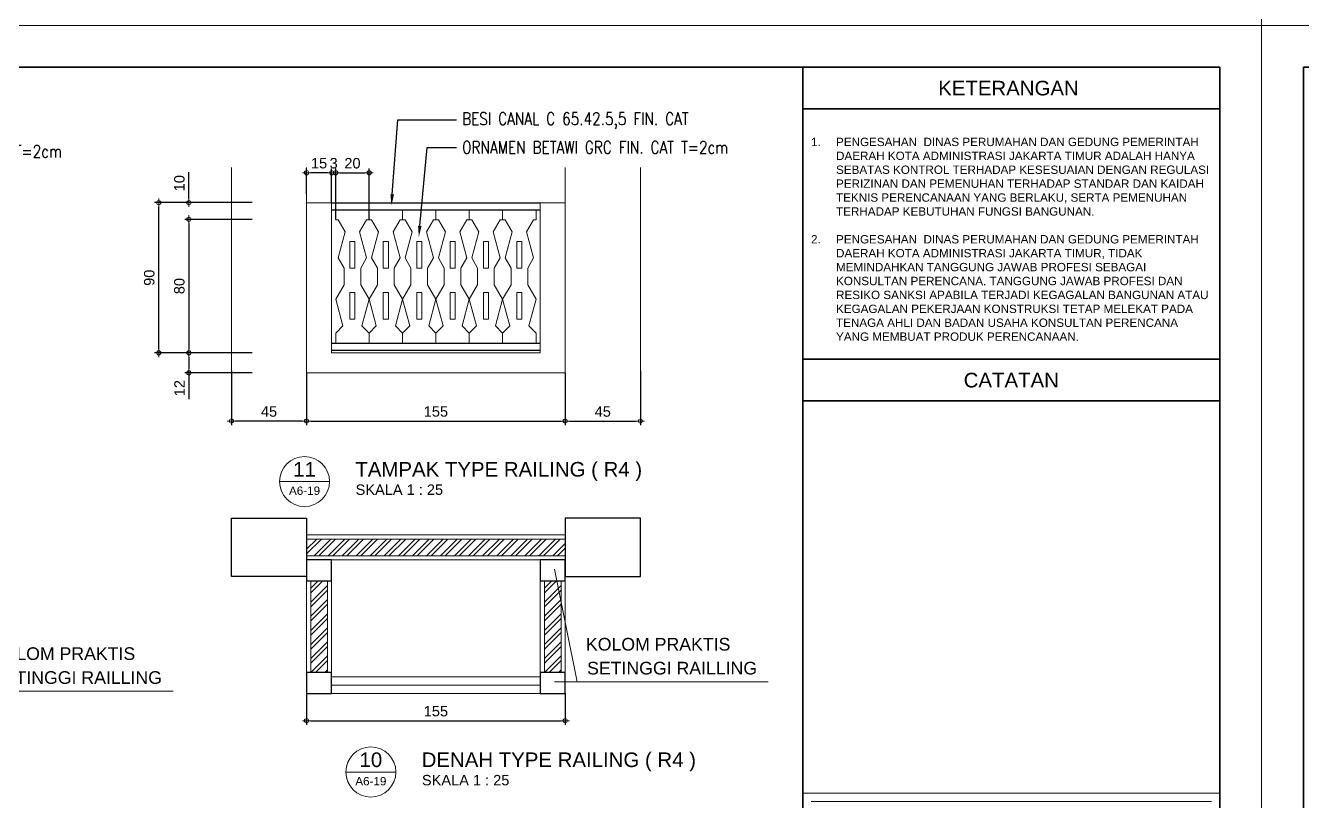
# Model space of a CAD drawing. Header units: millimetres. Extents: x -11 to 1625, y -267 to 180.
# Drawn here: x 965.59 to 996.19, y -230.6 to -212 of the extents above; entities that cross this region are included whole.
import ezdxf
from ezdxf import colors
from ezdxf.entities.mleader import LeaderData, LeaderLine
from ezdxf.enums import TextEntityAlignment as Align
from ezdxf.math import Vec2, Vec3

# ---------------------------------------------------------------- set-up
doc = ezdxf.new("R2010")
doc.units = ezdxf.units.MM
for name, color, linetype, lineweight in [('ars', 11, 'Continuous', 5), ('ARS DIN', 31, 'Continuous', 5), ('dinding', 5, 'Continuous', 15), ('GRS KOP', 1, 'Continuous', 35), ('KOLOM', 1, 'Continuous', 30), ('kop', 7, 'Continuous', 20), ('lan', 7, 'Continuous', 15), ('not', 7, 'Continuous', 20), ('PARTISI', 190, 'Continuous', 9), ('tem', 5, 'Continuous', 20), ('TEXT KETERANGAN', 7, 'Continuous', 9), ('u', 6, 'Continuous', 20)]:
    doc.layers.add(name, color=color, linetype=linetype, lineweight=lineweight)
doc.layers.add('BESI', color=10, linetype='Continuous')
doc.styles.add('ATTR', font='romans.shx', dxfattribs={"width": 0.8, "height": 1.735066})
doc.styles.add('BARU', font='complex.shx')
doc.styles.get("Standard").update_dxf_attribs({"font": 'ARIALUNI.TTF'})
doc.dimstyles.new('SK-25', dxfattribs={"dimtxt": 0.25, "dimasz": 0.1, "dimexe": 0.1, "dimexo": 0, "dimgap": 0.1, "dimtad": 1, "dimdec": 0, "dimlfac": 25, "dimzin": 12, "dimdsep": 46, "dimtxsty": 'Standard', "dimblk": 'BULAT', "dimcen": 0.1, "dimclrd": 256, "dimadec": 0, "dimazin": 3, "dimtfac": 1, "dimtdec": 0, "dimtofl": 0, "dimtmove": 0, "dimatfit": 3, "dimldrblk": 'BULAT', "dimfxl": 0, "dimtolj": 1, "dimtzin": 0, "dimarcsym": 0})

# ---------------------------------------------------------------- blocks, each defined once
blk = doc.blocks.new('kop')
at = {"layer": 'GRS KOP'}
for p, q in [((73, 1), (73, 54)), ((83, 1), (83, 54)), ((73, 53), (83, 53)), ((73, 47), (83, 47)), ((73, 46), (83, 46))]:
    blk.add_line(p, q, dxfattribs=at)
blk.add_lwpolyline([(1, 54), (83, 54), (83, 1), (1, 1)], close=True, dxfattribs=at)
at = {"layer": 'kop', "color": 7}
for p, q in [((84, 55), (0, 55)), ((0, 55), (0, 0)), ((84, 55), (84, 0)), ((84, 55), (84, 0)), ((0, 0), (84, 0))]:
    blk.add_line(p, q, dxfattribs=at)
at = {"layer": 'kop'}
for p, q in [((83, 36.6), (73, 36.6)), ((82.8, 36.4), (73.2, 36.4))]:
    blk.add_line(p, q, dxfattribs=at)
for s, p in [('KETERANGAN ', (78, 53.5)), ('CATATAN', (78, 46.5))]:
    blk.add_text(s, height=0.35, dxfattribs=at).set_placement(p, align=Align.MIDDLE)
at = {"layer": 'kop', "insert": (73.2, 49.875), "char_height": 0.2, "width": 9.6, "attachment_point": 4}
blk.add_mtext('\\pi-0.6,l0.6,t0.6;1.^IPENGESAHAN  DINAS PERUMAHAN DAN GEDUNG PEMERINTAH DAERAH KOTA ADMINISTRASI JAKARTA TIMUR ADALAH HANYA SEBATAS KONTROL TERHADAP KESESUAIAN DENGAN REGULASI PERIZINAN DAN PEMENUHAN TERHADAP STANDAR DAN KAIDAH TEKNIS PERENCANAAN YANG BERLAKU, SERTA PEMENUHAN TERHADAP KEBUTUHAN FUNGSI BANGUNAN.\\P\\P2.^IPENGESAHAN  DINAS PERUMAHAN DAN GEDUNG PEMERINTAH DAERAH KOTA ADMINISTRASI JAKARTA TIMUR, TIDAK MEMINDAHKAN TANGGUNG JAWAB PROFESI SEBAGAI KONSULTAN PERENCANA. TANGGUNG JAWAB PROFESI DAN RESIKO SANKSI APABILA TERJADI KEGAGALAN BANGUNAN ATAU KEGAGALAN PEKERJAAN KONSTRUKSI TETAP MELEKAT PADA TENAGA AHLI DAN BADAN USAHA KONSULTAN PERENCANA YANG MEMBUAT PRODUK PERENCANAAN.', dxfattribs=at)
at = {"layer": 'kop', "style": 'BARU', "flags": 4}
for p, height in [((73.8, 5.4), 0.35), ((80.303, 5.382), 0.25), ((73.8, 4.9), 0.35), ((80.303, 4.882), 0.25), ((73.8, 4.4), 0.35), ((80.303, 4.382), 0.25)]:
    blk.add_attdef('-', p, '', height=height, dxfattribs=at)
at = {"layer": 'kop', "flags": 4}
for tag, p in [('AR-00', (78.057, 2.648)), ('00', (81.238, 2.647))]:
    blk.add_attdef(tag, text='', height=0.35, dxfattribs=at).set_placement(p, align=Align.MIDDLE)
blk = doc.blocks.new('BULAT')
for p, q in [((-1, 0), (1, 0)), ((0, -1), (0, 1))]:
    blk.add_line(p, q)
blk.add_circle((0, 0), 0.5)
blk = doc.blocks.new('*D3090')
at = {"layer": 'Defpoints', "color": 0, "ltscale": 0.15}
for p in [(972.324, -215.53), (972.324, -216.046), (972.924, -216.046)]:
    blk.add_point(p, dxfattribs=at)
at = {"layer": 'u', "color": 0, "lineweight": -2, "ltscale": 0.15}
for p, q in [((972.324, -216.046), (972.324, -215.43)), ((972.924, -216.046), (972.924, -215.43))]:
    blk.add_line(p, q, dxfattribs=at)
at = {"layer": 'u', "lineweight": -2, "ltscale": 0.15}
blk.add_line((972.824, -215.53), (972.424, -215.53), dxfattribs=at)
at = {"layer": 'u', "lineweight": -2, "ltscale": 0.15, "xscale": 0.1, "yscale": 0.1, "zscale": 0.1, "rotation": 180}
blk.add_blockref('BULAT', (972.324, -215.53), dxfattribs=at)
at = {"layer": 'u', "lineweight": -2, "ltscale": 0.15, "xscale": 0.1, "yscale": 0.1, "zscale": 0.1}
blk.add_blockref('BULAT', (972.924, -215.53), dxfattribs=at)
at = {"layer": 'u', "color": 0, "ltscale": 0.15, "insert": (972.624, -215.302), "char_height": 0.25, "attachment_point": 5}
blk.add_mtext('\\A1;15', dxfattribs=at)
blk = doc.blocks.new('*D3091')
at = {"layer": 'Defpoints', "color": 0, "ltscale": 0.15}
for p in [(973.824, -215.53), (973.024, -216.646), (973.824, -216.646)]:
    blk.add_point(p, dxfattribs=at)
at = {"layer": 'u', "color": 0, "lineweight": -2, "ltscale": 0.15}
for p, q in [((973.024, -216.646), (973.024, -215.43)), ((973.824, -216.646), (973.824, -215.43))]:
    blk.add_line(p, q, dxfattribs=at)
at = {"layer": 'u', "lineweight": -2, "ltscale": 0.15}
blk.add_line((973.124, -215.53), (973.724, -215.53), dxfattribs=at)
at = {"layer": 'u', "lineweight": -2, "ltscale": 0.15, "xscale": 0.1, "yscale": 0.1, "zscale": 0.1, "rotation": 180}
blk.add_blockref('BULAT', (973.024, -215.53), dxfattribs=at)
at = {"layer": 'u', "lineweight": -2, "ltscale": 0.15, "xscale": 0.1, "yscale": 0.1, "zscale": 0.1}
blk.add_blockref('BULAT', (973.824, -215.53), dxfattribs=at)
at = {"layer": 'u', "color": 0, "ltscale": 0.15, "insert": (973.424, -215.302), "char_height": 0.25, "attachment_point": 5}
blk.add_mtext('\\A1;20', dxfattribs=at)
blk = doc.blocks.new('*D3092')
at = {"layer": 'Defpoints', "color": 0, "ltscale": 0.15}
for p in [(971.024, -216.646), (969.504, -219.846), (971.024, -219.846)]:
    blk.add_point(p, dxfattribs=at)
at = {"layer": 'u', "color": 0, "lineweight": -2, "ltscale": 0.15}
for p, q in [((971.024, -216.646), (969.404, -216.646)), ((971.024, -219.846), (969.404, -219.846))]:
    blk.add_line(p, q, dxfattribs=at)
at = {"layer": 'u', "lineweight": -2, "ltscale": 0.15}
blk.add_line((969.504, -216.746), (969.504, -219.746), dxfattribs=at)
at = {"layer": 'u', "lineweight": -2, "ltscale": 0.15, "xscale": 0.1, "yscale": 0.1, "zscale": 0.1}
for p, rotation in [((969.504, -216.646), 90), ((969.504, -219.846), 270)]:
    blk.add_blockref('BULAT', p, dxfattribs=dict(at, rotation=rotation))
at = {"layer": 'u', "color": 0, "ltscale": 0.15, "insert": (969.276, -218.246), "char_height": 0.25, "attachment_point": 5, "rotation": 90}
blk.add_mtext('\\A1;80', dxfattribs=at)
blk = doc.blocks.new('*D3093')
at = {"layer": 'Defpoints', "color": 0, "ltscale": 0.15}
for p in [(971.024, -219.846), (969.504, -220.326), (971.024, -220.326)]:
    blk.add_point(p, dxfattribs=at)
at = {"layer": 'u', "color": 0, "lineweight": -2, "ltscale": 0.15}
for p, q in [((971.024, -219.846), (969.404, -219.846)), ((971.024, -220.326), (969.404, -220.326))]:
    blk.add_line(p, q, dxfattribs=at)
at = {"layer": 'u', "lineweight": -2, "ltscale": 0.15}
for p, q in [((969.504, -219.946), (969.504, -220.226)), ((969.504, -220.326), (969.504, -220.958))]:
    blk.add_line(p, q, dxfattribs=at)
at = {"layer": 'u', "lineweight": -2, "ltscale": 0.15, "xscale": 0.1, "yscale": 0.1, "zscale": 0.1}
for p, rotation in [((969.504, -219.846), 90), ((969.504, -220.326), 270)]:
    blk.add_blockref('BULAT', p, dxfattribs=dict(at, rotation=rotation))
at = {"layer": 'u', "color": 0, "ltscale": 0.15, "insert": (969.278, -220.692), "char_height": 0.25, "attachment_point": 5, "rotation": 90}
blk.add_mtext('\\A1;12', dxfattribs=at)
blk = doc.blocks.new('*D3094')
at = {"layer": 'Defpoints', "color": 0, "ltscale": 0.15}
for p in [(969.504, -216.246), (971.024, -216.246), (971.024, -216.646)]:
    blk.add_point(p, dxfattribs=at)
at = {"layer": 'u', "lineweight": -2, "ltscale": 0.15}
for p, q in [((969.504, -216.146), (969.504, -215.512)), ((969.504, -216.746), (969.504, -216.846))]:
    blk.add_line(p, q, dxfattribs=at)
at = {"layer": 'u', "color": 0, "lineweight": -2, "ltscale": 0.15}
for p, q in [((971.024, -216.246), (969.404, -216.246)), ((971.024, -216.646), (969.404, -216.646))]:
    blk.add_line(p, q, dxfattribs=at)
at = {"layer": 'u', "lineweight": -2, "ltscale": 0.15, "xscale": 0.1, "yscale": 0.1, "zscale": 0.1}
for p, rotation in [((969.504, -216.246), 270), ((969.504, -216.646), 90)]:
    blk.add_blockref('BULAT', p, dxfattribs=dict(at, rotation=rotation))
at = {"layer": 'u', "color": 0, "ltscale": 0.15, "insert": (969.276, -215.779), "char_height": 0.25, "attachment_point": 5, "rotation": 90}
blk.add_mtext('\\A1;10', dxfattribs=at)
blk = doc.blocks.new('*D3095')
at = {"layer": 'Defpoints', "color": 0, "ltscale": 0.15}
for p in [(968.782, -216.246), (971.024, -216.246), (971.024, -219.846)]:
    blk.add_point(p, dxfattribs=at)
at = {"layer": 'u', "color": 0, "lineweight": -2, "ltscale": 0.15}
for p, q in [((971.024, -216.246), (968.682, -216.246)), ((971.024, -219.846), (968.682, -219.846))]:
    blk.add_line(p, q, dxfattribs=at)
at = {"layer": 'u', "lineweight": -2, "ltscale": 0.15}
blk.add_line((968.782, -219.746), (968.782, -216.346), dxfattribs=at)
at = {"layer": 'u', "lineweight": -2, "ltscale": 0.15, "xscale": 0.1, "yscale": 0.1, "zscale": 0.1}
for p, rotation in [((968.782, -216.246), 90), ((968.782, -219.846), 270)]:
    blk.add_blockref('BULAT', p, dxfattribs=dict(at, rotation=rotation))
at = {"layer": 'u', "color": 0, "ltscale": 0.15, "insert": (968.554, -218.046), "char_height": 0.25, "attachment_point": 5, "rotation": 90}
blk.add_mtext('\\A1;90', dxfattribs=at)
blk = doc.blocks.new('*D3096')
at = {"layer": 'Defpoints', "color": 0, "ltscale": 0.15}
for p in [(972.324, -220.326), (978.524, -220.326), (978.524, -221.481)]:
    blk.add_point(p, dxfattribs=at)
at = {"layer": 'u', "color": 0, "lineweight": -2, "ltscale": 0.15}
for p, q in [((972.324, -220.326), (972.324, -221.581)), ((978.524, -220.326), (978.524, -221.581))]:
    blk.add_line(p, q, dxfattribs=at)
at = {"layer": 'u', "lineweight": -2, "ltscale": 0.15}
blk.add_line((972.424, -221.481), (978.424, -221.481), dxfattribs=at)
at = {"layer": 'u', "lineweight": -2, "ltscale": 0.15, "xscale": 0.1, "yscale": 0.1, "zscale": 0.1, "rotation": 180}
blk.add_blockref('BULAT', (972.324, -221.481), dxfattribs=at)
at = {"layer": 'u', "lineweight": -2, "ltscale": 0.15, "xscale": 0.1, "yscale": 0.1, "zscale": 0.1}
blk.add_blockref('BULAT', (978.524, -221.481), dxfattribs=at)
at = {"layer": 'u', "color": 0, "ltscale": 0.15, "insert": (975.424, -221.253), "char_height": 0.25, "attachment_point": 5}
blk.add_mtext('\\A1;155', dxfattribs=at)
blk = doc.blocks.new('*D3105')
at = {"layer": 'Defpoints', "color": 0, "ltscale": 0.15}
for p in [(972.924, -215.53), (972.924, -216.246), (973.024, -216.246)]:
    blk.add_point(p, dxfattribs=at)
at = {"layer": 'u', "color": 0, "lineweight": -2, "ltscale": 0.15}
for p, q in [((972.924, -216.246), (972.924, -215.43)), ((973.024, -216.246), (973.024, -215.43))]:
    blk.add_line(p, q, dxfattribs=at)
at = {"layer": 'u', "lineweight": -2, "ltscale": 0.15}
for p, q in [((972.824, -215.53), (972.724, -215.53)), ((973.124, -215.53), (973.224, -215.53))]:
    blk.add_line(p, q, dxfattribs=at)
at = {"layer": 'u', "lineweight": -2, "ltscale": 0.15, "xscale": 0.1, "yscale": 0.1, "zscale": 0.1}
blk.add_blockref('BULAT', (972.924, -215.53), dxfattribs=at)
at = {"layer": 'u', "lineweight": -2, "ltscale": 0.15, "xscale": 0.1, "yscale": 0.1, "zscale": 0.1, "rotation": 180}
blk.add_blockref('BULAT', (973.024, -215.53), dxfattribs=at)
at = {"layer": 'u', "color": 0, "ltscale": 0.15, "insert": (972.974, -215.302), "char_height": 0.25, "attachment_point": 5}
blk.add_mtext('\\A1;3', dxfattribs=at)
blk = doc.blocks.new('Ndtpd')
blk.add_line((0.747, 0), (-0.747, 0))
blk.add_circle((0, 0), 0.747)
at = {"flags": 4}
for tag, height, p in [('NO', 0.5, (0, 0.148)), ('NOLBR', 0.3, (0, -0.398))]:
    blk.add_attdef(tag, text='', height=height, dxfattribs=at).set_placement(p, align=Align.CENTER)
for tag, p, height in [('NDTPD', (1.516, 0.148), 0.5), ('SKALA', (1.523, -0.398), 0.3)]:
    blk.add_attdef(tag, p, '', height=height, dxfattribs=at)
blk = doc.blocks.new('*D3151')
at = {"layer": 'Defpoints', "color": 0, "ltscale": 0.15}
for p in [(978.524, -220.326), (980.324, -220.281), (980.324, -221.481)]:
    blk.add_point(p, dxfattribs=at)
at = {"layer": 'u', "color": 0, "lineweight": -2, "ltscale": 0.15}
for p, q in [((978.524, -220.326), (978.524, -221.581)), ((980.324, -220.281), (980.324, -221.581))]:
    blk.add_line(p, q, dxfattribs=at)
at = {"layer": 'u', "lineweight": -2, "ltscale": 0.15}
blk.add_line((978.624, -221.481), (980.224, -221.481), dxfattribs=at)
at = {"layer": 'u', "lineweight": -2, "ltscale": 0.15, "xscale": 0.1, "yscale": 0.1, "zscale": 0.1, "rotation": 180}
blk.add_blockref('BULAT', (978.524, -221.481), dxfattribs=at)
at = {"layer": 'u', "lineweight": -2, "ltscale": 0.15, "xscale": 0.1, "yscale": 0.1, "zscale": 0.1}
blk.add_blockref('BULAT', (980.324, -221.481), dxfattribs=at)
at = {"layer": 'u', "color": 0, "ltscale": 0.15, "insert": (979.424, -221.254), "char_height": 0.25, "attachment_point": 5}
blk.add_mtext('\\A1;45', dxfattribs=at)
blk = doc.blocks.new('*D3152')
at = {"layer": 'Defpoints', "color": 0, "ltscale": 0.15}
for p in [(970.524, -220.281), (972.324, -220.326), (970.524, -221.481)]:
    blk.add_point(p, dxfattribs=at)
at = {"layer": 'u', "color": 0, "lineweight": -2, "ltscale": 0.15}
for p, q in [((970.524, -220.281), (970.524, -221.581)), ((972.324, -220.326), (972.324, -221.581))]:
    blk.add_line(p, q, dxfattribs=at)
at = {"layer": 'u', "lineweight": -2, "ltscale": 0.15}
blk.add_line((972.224, -221.481), (970.624, -221.481), dxfattribs=at)
at = {"layer": 'u', "lineweight": -2, "ltscale": 0.15, "xscale": 0.1, "yscale": 0.1, "zscale": 0.1, "rotation": 180}
blk.add_blockref('BULAT', (970.524, -221.481), dxfattribs=at)
at = {"layer": 'u', "lineweight": -2, "ltscale": 0.15, "xscale": 0.1, "yscale": 0.1, "zscale": 0.1}
blk.add_blockref('BULAT', (972.324, -221.481), dxfattribs=at)
at = {"layer": 'u', "color": 0, "ltscale": 0.15, "insert": (971.424, -221.254), "char_height": 0.25, "attachment_point": 5}
blk.add_mtext('\\A1;45', dxfattribs=at)
blk = doc.blocks.new('*D3167')
at = {"layer": 'Defpoints', "color": 0, "ltscale": 0.15}
for p in [(972.324, -228.009), (978.524, -228.009), (978.524, -228.664)]:
    blk.add_point(p, dxfattribs=at)
at = {"layer": 'u', "color": 0, "lineweight": -2, "ltscale": 0.15}
for p, q in [((972.324, -228.009), (972.324, -228.764)), ((978.524, -228.009), (978.524, -228.764))]:
    blk.add_line(p, q, dxfattribs=at)
at = {"layer": 'u', "lineweight": -2, "ltscale": 0.15}
blk.add_line((972.424, -228.664), (978.424, -228.664), dxfattribs=at)
at = {"layer": 'u', "lineweight": -2, "ltscale": 0.15, "xscale": 0.1, "yscale": 0.1, "zscale": 0.1, "rotation": 180}
blk.add_blockref('BULAT', (972.324, -228.664), dxfattribs=at)
at = {"layer": 'u', "lineweight": -2, "ltscale": 0.15, "xscale": 0.1, "yscale": 0.1, "zscale": 0.1}
blk.add_blockref('BULAT', (978.524, -228.664), dxfattribs=at)
at = {"layer": 'u', "color": 0, "ltscale": 0.15, "insert": (975.424, -228.437), "char_height": 0.25, "attachment_point": 5}
blk.add_mtext('\\A1;155', dxfattribs=at)

msp = doc.modelspace()

# ---------------------------------------------------------------- hatches: boundary and pattern name
at = {"layer": 'ars'}
h = msp.add_hatch(dxfattribs=at)
h.set_pattern_fill('ANSI32', color=256, scale=0.025, style=0)
h.set_pattern_definition([(225, (974.92386, -224.30861), (-0.16838, 0.16838), []), (225, (974.92386, -224.42087), (-0.16838, 0.16838), [])])
h.paths.add_polyline_path([(978.5238553, -224.7086135), (978.5238553, -224.3086135), (972.3238553, -224.3086135), (972.3238553, -224.7086135)])
h = msp.add_hatch(dxfattribs=at)
h.set_pattern_fill('ANSI32', color=256, scale=0.025, style=0)
h.set_pattern_definition([(45, (972.42386, -227.50861), (-0.16838, 0.16838), []), (45, (972.5361, -227.50861), (-0.16838, 0.16838), [])])
h.paths.add_polyline_path([(972.8238553, -225.3086135), (972.4238553, -225.3086135), (972.4238553, -227.5086135), (972.8238553, -227.5086135)])
h = msp.add_hatch(dxfattribs=at)
h.set_pattern_fill('ANSI32', color=256, scale=0.025, style=0)
h.set_pattern_definition([(45, (978.02386, -227.50861), (-0.16838, 0.16838), []), (45, (978.1361, -227.50861), (-0.16838, 0.16838), [])])
h.paths.add_polyline_path([(978.4238553, -225.3086135), (978.0238553, -225.3086135), (978.0238553, -227.5086135), (978.4238553, -227.5086135)])

# ---------------------------------------------------------------- linework, layer by layer
for points in [[(973.8238553, -216.41408), (973.0238553, -216.41408), (973.0238553, -216.65408), (973.0838553, -216.65408), (973.2517718, -216.9449199), (973.0838553, -217.5715928), (973.2238553, -217.81408), (973.2238553, -218.21408), (973.0238553, -218.5604901), (973.195787, -219.2021482), (973.0238553, -219.37408), (973.0238553, -219.61408), (973.8238553, -219.61408), (973.8238553, -219.37408), (973.6519235, -219.2021482), (973.8238553, -218.5604901), (973.6238553, -218.21408), (973.6238553, -217.81408), (973.7638553, -217.5715928), (973.5959387, -216.9449199), (973.7638553, -216.65408), (973.8238553, -216.65408)], [(974.6238553, -216.41408), (973.8238553, -216.41408), (973.8238553, -216.65408), (973.8838553, -216.65408), (974.0517718, -216.9449199), (973.8838553, -217.5715928), (974.0238553, -217.81408), (974.0238553, -218.21408), (973.8238553, -218.5604901), (973.995787, -219.2021482), (973.8238553, -219.37408), (973.8238553, -219.61408), (974.6238553, -219.61408), (974.6238553, -219.37408), (974.4519235, -219.2021482), (974.6238553, -218.5604901), (974.4238553, -218.21408), (974.4238553, -217.81408), (974.5638553, -217.5715928), (974.3959387, -216.9449199), (974.5638553, -216.65408), (974.6238553, -216.65408)], [(975.4238553, -216.41408), (974.6238553, -216.41408), (974.6238553, -216.65408), (974.6838553, -216.65408), (974.8517718, -216.9449199), (974.6838553, -217.5715928), (974.8238553, -217.81408), (974.8238553, -218.21408), (974.6238553, -218.5604901), (974.795787, -219.2021482), (974.6238553, -219.37408), (974.6238553, -219.61408), (975.4238553, -219.61408), (975.4238553, -219.37408), (975.2519235, -219.2021482), (975.4238553, -218.5604901), (975.2238553, -218.21408), (975.2238553, -217.81408), (975.3638553, -217.5715928), (975.1959387, -216.9449199), (975.3638553, -216.65408), (975.4238553, -216.65408)], [(976.2238553, -216.41408), (975.4238553, -216.41408), (975.4238553, -216.65408), (975.4838553, -216.65408), (975.6517718, -216.9449199), (975.4838553, -217.5715928), (975.6238553, -217.81408), (975.6238553, -218.21408), (975.4238553, -218.5604901), (975.595787, -219.2021482), (975.4238553, -219.37408), (975.4238553, -219.61408), (976.2238553, -219.61408), (976.2238553, -219.37408), (976.0519235, -219.2021482), (976.2238553, -218.5604901), (976.0238553, -218.21408), (976.0238553, -217.81408), (976.1638553, -217.5715928), (975.9959387, -216.9449199), (976.1638553, -216.65408), (976.2238553, -216.65408)], [(977.0238553, -216.41408), (976.2238553, -216.41408), (976.2238553, -216.65408), (976.2838553, -216.65408), (976.4517718, -216.9449199), (976.2838553, -217.5715928), (976.4238553, -217.81408), (976.4238553, -218.21408), (976.2238553, -218.5604901), (976.395787, -219.2021482), (976.2238553, -219.37408), (976.2238553, -219.61408), (977.0238553, -219.61408), (977.0238553, -219.37408), (976.8519235, -219.2021482), (977.0238553, -218.5604901), (976.8238553, -218.21408), (976.8238553, -217.81408), (976.9638553, -217.5715928), (976.7959387, -216.9449199), (976.9638553, -216.65408), (977.0238553, -216.65408)], [(977.8238553, -216.41408), (977.0238553, -216.41408), (977.0238553, -216.65408), (977.0838553, -216.65408), (977.2517718, -216.9449199), (977.0838553, -217.5715928), (977.2238553, -217.81408), (977.2238553, -218.21408), (977.0238553, -218.5604901), (977.195787, -219.2021482), (977.0238553, -219.37408), (977.0238553, -219.61408), (977.8238553, -219.61408), (977.8238553, -219.37408), (977.6519235, -219.2021482), (977.8238553, -218.5604901), (977.6238553, -218.21408), (977.6238553, -217.81408), (977.7638553, -217.5715928), (977.5959387, -216.9449199), (977.7638553, -216.65408), (977.8238553, -216.65408)], [(973.3638553, -217.81408), (973.4838553, -217.81408), (973.4838553, -217.17408), (973.3638553, -217.17408)], [(974.1638553, -217.81408), (974.2838553, -217.81408), (974.2838553, -217.17408), (974.1638553, -217.17408)], [(974.9638553, -217.81408), (975.0838553, -217.81408), (975.0838553, -217.17408), (974.9638553, -217.17408)], [(975.7638553, -217.81408), (975.8838553, -217.81408), (975.8838553, -217.17408), (975.7638553, -217.17408)], [(976.5638553, -217.81408), (976.6838553, -217.81408), (976.6838553, -217.17408), (976.5638553, -217.17408)], [(977.3638553, -217.81408), (977.4838553, -217.81408), (977.4838553, -217.17408), (977.3638553, -217.17408)], [(973.3638553, -219.0421482), (973.4838553, -219.0421482), (973.4838553, -218.4021482), (973.3638553, -218.4021482)], [(974.1638553, -219.0421482), (974.2838553, -219.0421482), (974.2838553, -218.4021482), (974.1638553, -218.4021482)], [(974.9638553, -219.0421482), (975.0838553, -219.0421482), (975.0838553, -218.4021482), (974.9638553, -218.4021482)], [(975.7638553, -219.0421482), (975.8838553, -219.0421482), (975.8838553, -218.4021482), (975.7638553, -218.4021482)], [(976.5638553, -219.0421482), (976.6838553, -219.0421482), (976.6838553, -218.4021482), (976.5638553, -218.4021482)], [(977.3638553, -219.0421482), (977.4838553, -219.0421482), (977.4838553, -218.4021482), (977.3638553, -218.4021482)]]:
    msp.add_lwpolyline(points, close=True, dxfattribs=at)
for points in [[(972.9238553, -227.6086135), (977.9238553, -227.6086135)], [(972.9238553, -227.8086135), (977.9238553, -227.8086135)]]:
    msp.add_lwpolyline(points, dxfattribs=at)
at = {"layer": 'ARS DIN'}
for points in [[(972.3238553, -224.3086135), (978.5238553, -224.3086135)], [(978.5238553, -224.7086135), (972.3238553, -224.7086135)]]:
    msp.add_lwpolyline(points, dxfattribs=at)
for points in [[(972.8238553, -225.3086135), (972.4238553, -225.3086135), (972.4238553, -227.5086135), (972.8238553, -227.5086135)], [(978.4238553, -225.3086135), (978.0238553, -225.3086135), (978.0238553, -227.5086135), (978.4238553, -227.5086135)]]:
    msp.add_lwpolyline(points, close=True, dxfattribs=at)
at = {"layer": 'BESI'}
for points in [[(972.9238553, -216.24608), (977.9238553, -216.24608)], [(972.9238553, -216.41408), (977.9238553, -216.41408)], [(972.9238553, -219.61408), (977.9238553, -219.61408)], [(972.9238553, -219.78208), (977.9238553, -219.78208)]]:
    msp.add_lwpolyline(points, dxfattribs=at)
at = {"layer": 'dinding'}
for points in [[(972.3238553, -224.2086135), (978.5238553, -224.2086135)], [(978.5238553, -224.8086135), (972.3238553, -224.8086135)]]:
    msp.add_lwpolyline(points, dxfattribs=at)
for points in [[(972.9238553, -225.3086135), (972.3238553, -225.3086135), (972.3238553, -227.5086135), (972.9238553, -227.5086135)], [(978.5238553, -225.3086135), (977.9238553, -225.3086135), (977.9238553, -227.5086135), (978.5238553, -227.5086135)]]:
    msp.add_lwpolyline(points, close=True, dxfattribs=at)
at = {"layer": 'KOLOM'}
for points in [[(972.3238553, -223.8086135), (972.3238553, -225.2086135), (970.5238553, -225.2086135), (970.5238553, -223.8086135)], [(978.5238553, -223.8086135), (978.5238553, -225.2086135), (980.3238553, -225.2086135), (980.3238553, -223.8086135)], [(972.9238553, -224.8086135), (972.3238553, -224.8086135), (972.3238553, -225.3086135), (972.9238553, -225.3086135)], [(978.5238553, -224.8086135), (977.9238553, -224.8086135), (977.9238553, -225.3086135), (978.5238553, -225.3086135)], [(972.9238553, -227.5086135), (972.3238553, -227.5086135), (972.3238553, -228.0086135), (972.9238553, -228.0086135)], [(978.5238553, -227.5086135), (977.9238553, -227.5086135), (977.9238553, -228.0086135), (978.5238553, -228.0086135)]]:
    msp.add_lwpolyline(points, close=True, dxfattribs=at)
at = {"layer": 'lan'}
msp.add_lwpolyline([(972.3238553, -225.1086135), (972.3238553, -228.0086135), (977.9238553, -228.0086135)], dxfattribs=at)
at = {"layer": 'PARTISI'}
for points in [[(978.2678558, -225.0333314), (978.8118022, -227.7333314)], [(964.004371, -227.9586135), (969.1277422, -227.9586135)], [(978.2678558, -227.7333314), (983.391227, -227.7333314)]]:
    msp.add_lwpolyline(points, dxfattribs=at)
at = {"layer": 'tem'}
for p, q in [((970.5238553, -215.4050822), (970.5238553, -220.32608)), ((972.3238553, -215.4050822), (972.3238553, -220.32608)), ((978.5238553, -215.4050822), (978.5238553, -220.32608)), ((980.3238553, -215.4050822), (980.3238553, -220.32608)), ((972.3238553, -216.24608), (972.9238553, -216.24608)), ((972.9238553, -216.24608), (972.9238553, -219.84608)), ((977.9238553, -216.24608), (978.5238553, -216.24608)), ((977.9238553, -216.24608), (977.9238553, -219.84608)), ((978.5238553, -216.24608), (978.5238553, -220.32608)), ((977.9238553, -219.84608), (972.9238553, -219.84608)), ((978.5238553, -220.32608), (972.3238553, -220.32608))]:
    msp.add_line(p, q, dxfattribs=at)

# ---------------------------------------------------------------- block references
at = {"layer": 'kop'}
for p in [(911.2141622, -212), (911.2141622, -267), (995.2141622, -267)]:
    msp.add_blockref('kop', p, dxfattribs=at)
at = {"layer": 'not'}
ref = msp.add_blockref('Ndtpd', (972.275926, -222.9310191), dxfattribs=dict(at, xscale=0.803212851405533, yscale=0.803212851405533, zscale=0.803212851405533))
ref.add_attrib('NO', '11', dxfattribs={"layer": '0', "height": 0.35, "flags": 4}).set_placement((972.2755988, -222.8124932), align=Align.CENTER)
ref.add_attrib('NDTPD', 'TAMPAK TYPE RAILING ( R4 )', (973.4936106, -222.8124932), dxfattribs={"layer": '0', "height": 0.35, "flags": 4})
ref.add_attrib('NOLBR', 'A6-19', dxfattribs={"layer": '0', "height": 0.2, "flags": 4}).set_placement((972.2755988, -223.250989), align=Align.CENTER)
ref.add_attrib('SKALA', 'SKALA 1 : 25', (973.4994107, -223.250989), dxfattribs={"layer": '0', "height": 0.25, "flags": 4})
ref = msp.add_blockref('Ndtpd', (973.8653159, -229.8937556), dxfattribs=dict(at, xscale=0.803212851405533, yscale=0.803212851405533, zscale=0.803212851405533))
ref.add_attrib('NO', '10', dxfattribs={"layer": '0', "height": 0.35, "flags": 4}).set_placement((973.8649887, -229.7752297), align=Align.CENTER)
ref.add_attrib('NDTPD', 'DENAH TYPE RAILING ( R4 )', (975.0830005, -229.7752297), dxfattribs={"layer": '0', "height": 0.35, "flags": 4})
ref.add_attrib('NOLBR', 'A6-19', dxfattribs={"layer": '0', "height": 0.2, "flags": 4}).set_placement((973.8649887, -230.2137255), align=Align.CENTER)
ref.add_attrib('SKALA', 'SKALA 1 : 25', (975.0888006, -230.2137255), dxfattribs={"layer": '0', "height": 0.25, "flags": 4})

# ---------------------------------------------------------------- texts
for p in [(980.8089993, -226.8308966), (966.5455145, -227.0561786)]:
    msp.add_text('KOLOM PRAKTIS ', height=0.303421573, dxfattribs=at).set_placement(p, align=Align.MIDDLE)
at = {"layer": 'not', "char_height": 0.303421573, "width": 4.230154138, "attachment_point": 1}
for insert in [(979.0474835, -227.2524121), (964.7839987, -227.4776942)]:
    msp.add_mtext('SETINGGI RAILLING', dxfattribs=dict(at, insert=insert))

# ---------------------------------------------------------------- dimensions: what is measured, and where the dimension line sits
at = {"layer": 'u', "ltscale": 0.15}
dim = msp.add_linear_dim(base=(972.3238553, -215.5295099), p1=(972.9238553, -216.04608), p2=(972.3238553, -216.04608), angle=180, dimstyle='SK-25', dxfattribs=at)
dim.commit()
dim.dimension.update_dxf_attribs({"geometry": '*D3090', "text_midpoint": (972.6238553, -215.5295099), "dimtype": 160})
dim = msp.add_linear_dim(base=(972.9238552553, -215.5295099141), p1=(973.0238552553, -216.2460799624), p2=(972.9238552553, -216.2460799624), dimstyle='SK-25', dxfattribs=at)
dim.commit()
dim.dimension.update_dxf_attribs({"geometry": '*D3105', "text_midpoint": (972.9738552553, -215.5295099141), "dimtype": 160})
for base, p1, p2, picture, middle in [((973.8238553, -215.5295099), (973.0238553, -216.64608), (973.8238553, -216.64608), '*D3091', (973.4238553, -215.3017814)), ((978.5238553, -228.664297), (972.3238553, -228.0086135), (978.5238553, -228.0086135), '*D3167', (975.4238553, -228.4365685))]:
    dim = msp.add_linear_dim(base=base, p1=p1, p2=p2, dimstyle='SK-25', dxfattribs=at)
    dim.commit()
    dim.dimension.update_dxf_attribs({"geometry": picture, "text_midpoint": middle})
for base, p1, p2, picture, middle in [((969.5037381, -216.24608), (971.0238553, -216.64608), (971.0238553, -216.24608), '*D3094', (969.2760096, -215.7790438)), ((968.7818547, -216.24608), (971.0238553, -219.84608), (971.0238553, -216.24608), '*D3095', (968.5541262, -218.04608)), ((969.5037381, -219.84608), (971.0238553, -216.64608), (971.0238553, -219.84608), '*D3092', (969.2760096, -218.24608)), ((969.5037381, -220.32608), (971.0238553, -219.84608), (971.0238553, -220.32608), '*D3093', (969.2781413, -220.6920077))]:
    dim = msp.add_linear_dim(base=base, p1=p1, p2=p2, angle=90, dimstyle='SK-25', dxfattribs=at)
    dim.commit()
    dim.dimension.update_dxf_attribs({"geometry": picture, "text_midpoint": middle})
dim = msp.add_linear_dim(base=(970.5238553, -221.4807234), p1=(972.3238553, -220.32608), p2=(970.5238553, -220.2807234), angle=180, dimstyle='SK-25', override={"dimdec": 1}, dxfattribs=at)
dim.commit()
dim.dimension.update_dxf_attribs({"geometry": '*D3152', "text_midpoint": (971.4238553, -221.2535918)})
dim = msp.add_linear_dim(base=(978.5238553, -221.4807234), p1=(972.3238553, -220.32608), p2=(978.5238553, -220.32608), dimstyle='SK-25', override={"dimdec": 1}, dxfattribs=at)
dim.commit()
dim.dimension.update_dxf_attribs({"geometry": '*D3096', "text_midpoint": (975.4238553, -221.4807234), "dimtype": 160})
dim = msp.add_linear_dim(base=(980.3238553, -221.4807234), p1=(978.5238553, -220.32608), p2=(980.3238553, -220.2807234), dimstyle='SK-25', override={"dimdec": 1}, dxfattribs=at)
dim.commit()
dim.dimension.update_dxf_attribs({"geometry": '*D3151', "text_midpoint": (979.4238553, -221.2535918)})

# ---------------------------------------------------------------- leaders
at = {"layer": 'TEXT KETERANGAN'}
ml = msp.add_multileader_mtext('Standard', dxfattribs=at)
ml.set_content('{\\C90;BESI CANAL C 65.42.5,5 FIN. CAT}', color=256, style='ATTR')
ml.set_leader_properties()
ml.build(insert=Vec2(0, 0))
ml.multileader.update_dxf_attribs({"text_left_attachment_type": 2, "text_right_attachment_type": 2, "dogleg_length": 2.367, "arrow_head_size": 0.2637542})
ctx = ml.context
ctx.base_point, ctx.char_height, ctx.arrow_head_size, ctx.landing_gap_size, ctx.plane_origin = Vec3(975.9189804, -214.2613063), 0.3, 0.2637542, 0.1318771, Vec3(978.1268785, -214.3571716)
ctx.left_attachment, ctx.right_attachment = 2, 2
notes = []
notes.append((ctx, [(0, (1, 1, 0), (974.5100654, -214.2613063), (1, 0), 1.408915, [(0, [(974.358153, -216.3103967)], 0, [])])]))
ctx.mtext.insert, ctx.mtext.flow_direction = Vec3(976.0508575, -214.0827349), 5
ml = msp.add_multileader_mtext('Standard', dxfattribs=at)
ml.set_content('{\\C90;ORNAMEN BETAWI GRC FIN. CAT T=2cm}', color=256, style='ATTR')
ml.set_leader_properties()
ml.build(insert=Vec2(0, 0))
ml.multileader.update_dxf_attribs({"text_left_attachment_type": 2, "text_right_attachment_type": 2, "dogleg_length": 2.367, "arrow_head_size": 0.2637542})
ctx = ml.context
ctx.base_point, ctx.char_height, ctx.arrow_head_size, ctx.landing_gap_size, ctx.plane_origin = Vec3(975.9189804, -214.9203441), 0.3, 0.2637542, 0.1318771, Vec3(978.1268785, -215.0162094)
ctx.left_attachment, ctx.right_attachment = 2, 2
notes.append((ctx, [(0, (1, 1, 0), (975.2119978, -214.9203441), (1, 0), 0.7069826, [(0, [(975.0142411, -217.0659459)], 0, [])])]))
ctx.mtext.insert, ctx.mtext.flow_direction = Vec3(976.0508575, -214.7703441), 5
ml = msp.add_multileader_mtext('Standard', dxfattribs=at)
ml.set_content('{\\C90;ORNAMEN BETAWI GRC FIN. CAT T=2cm}', color=256, style='ATTR')
ml.set_leader_properties()
ml.build(insert=Vec2(0, 0))
ml.multileader.update_dxf_attribs({"text_left_attachment_type": 2, "text_right_attachment_type": 2, "dogleg_length": 2.367, "arrow_head_size": 0.2637542})
ctx = ml.context
ctx.base_point, ctx.char_height, ctx.arrow_head_size, ctx.landing_gap_size, ctx.plane_origin = Vec3(959.9494961, -215.0170712), 0.3, 0.2637542, 0.1318771, Vec3(962.1573943, -215.1129366)
ctx.left_attachment, ctx.right_attachment = 2, 2
notes.append((ctx, [(0, (1, 1, 0), (959.2425136, -215.0170712), (1, 0), 0.7069826, [(0, [(959.0447569, -217.162673)], 0, [])])]))
ctx.mtext.insert, ctx.mtext.flow_direction = Vec3(960.0813732, -214.8670712), 5
for ctx, leaders in notes:
    for number, flags, end, landing, length, lines in leaders:
        leader = LeaderData()
        leader.index, (leader.has_last_leader_line, leader.has_dogleg_vector, leader.attachment_direction) = number, flags
        leader.last_leader_point, leader.dogleg_vector, leader.dogleg_length = Vec3(end), Vec3(landing), length
        for number, points, colour, breaks in lines:
            line = LeaderLine()
            line.index, line.vertices, line.color, line.breaks = number, Vec3.list(points), colors.encode_raw_color(colour), breaks
            leader.lines.append(line)
        ctx.leaders.append(leader)

doc.saveas('drawing.dxf')
